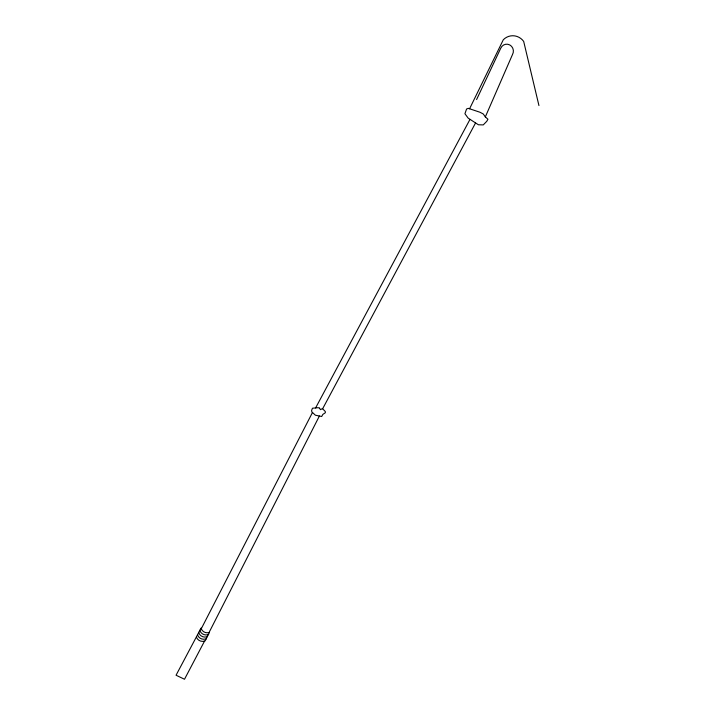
<?xml version="1.0" encoding="UTF-8"?>
<svg xmlns="http://www.w3.org/2000/svg" width="715" height="715" viewBox="0 0 715 715"><rect width="100%" height="100%" fill="white"/><g stroke="black" fill="none" stroke-linecap="round" stroke-linejoin="round"><path stroke-width="1.07" d="M485.333 116.903L483.269 113.989L480.015 112.264L468.316 108.349L466.582 108.993L464.929 113.73L468.182 118.154L478.406 124.767L483.26 124.91L486.79 121.291L487.934 119.226L485.333 116.903L512.476 54.581A6.864 6.596 83.3 0 0 509.813 44.965A6.864 6.596 83.3 0 0 500.759 48.2L476.592 99.564M469.585 108.76L503.306 39.754A14.148 13.576 83.7 0 1 523.684 41.425L538.94 105.552M204.553 641.087L184.506 679.25L176.06 675.228L201.112 627.993L201.255 628.771A6.623 6.364 -17 0 0 209.021 632.578L319.408 416.014M201.255 628.771L312.446 412.546M315.583 407.97L470.014 119.342M322.617 408.801L475.564 122.935M209.406 632.48L205.107 640.953L204.293 641.158A6.623 6.364 -16.8 0 1 196.527 637.351M198.725 632.292L198.904 633.052A6.623 6.364 -16.9 0 0 206.671 636.859L207.082 636.752M206.278 638.826L205.464 639.031A6.623 6.364 -16.9 0 1 197.689 635.224L197.546 634.446M208.655 634.527L207.842 634.732A6.623 6.364 -17 0 1 200.066 630.925L199.923 630.147M319.534 408.149L320.445 409.65L322.429 408.614L325.289 411.491L325.361 412.743L322.831 414.414L321.714 416.496L315.387 415.201L311.812 411.858L311.615 410.392L312.473 408.22L318.238 407.684L319.534 408.149"/></g></svg>
